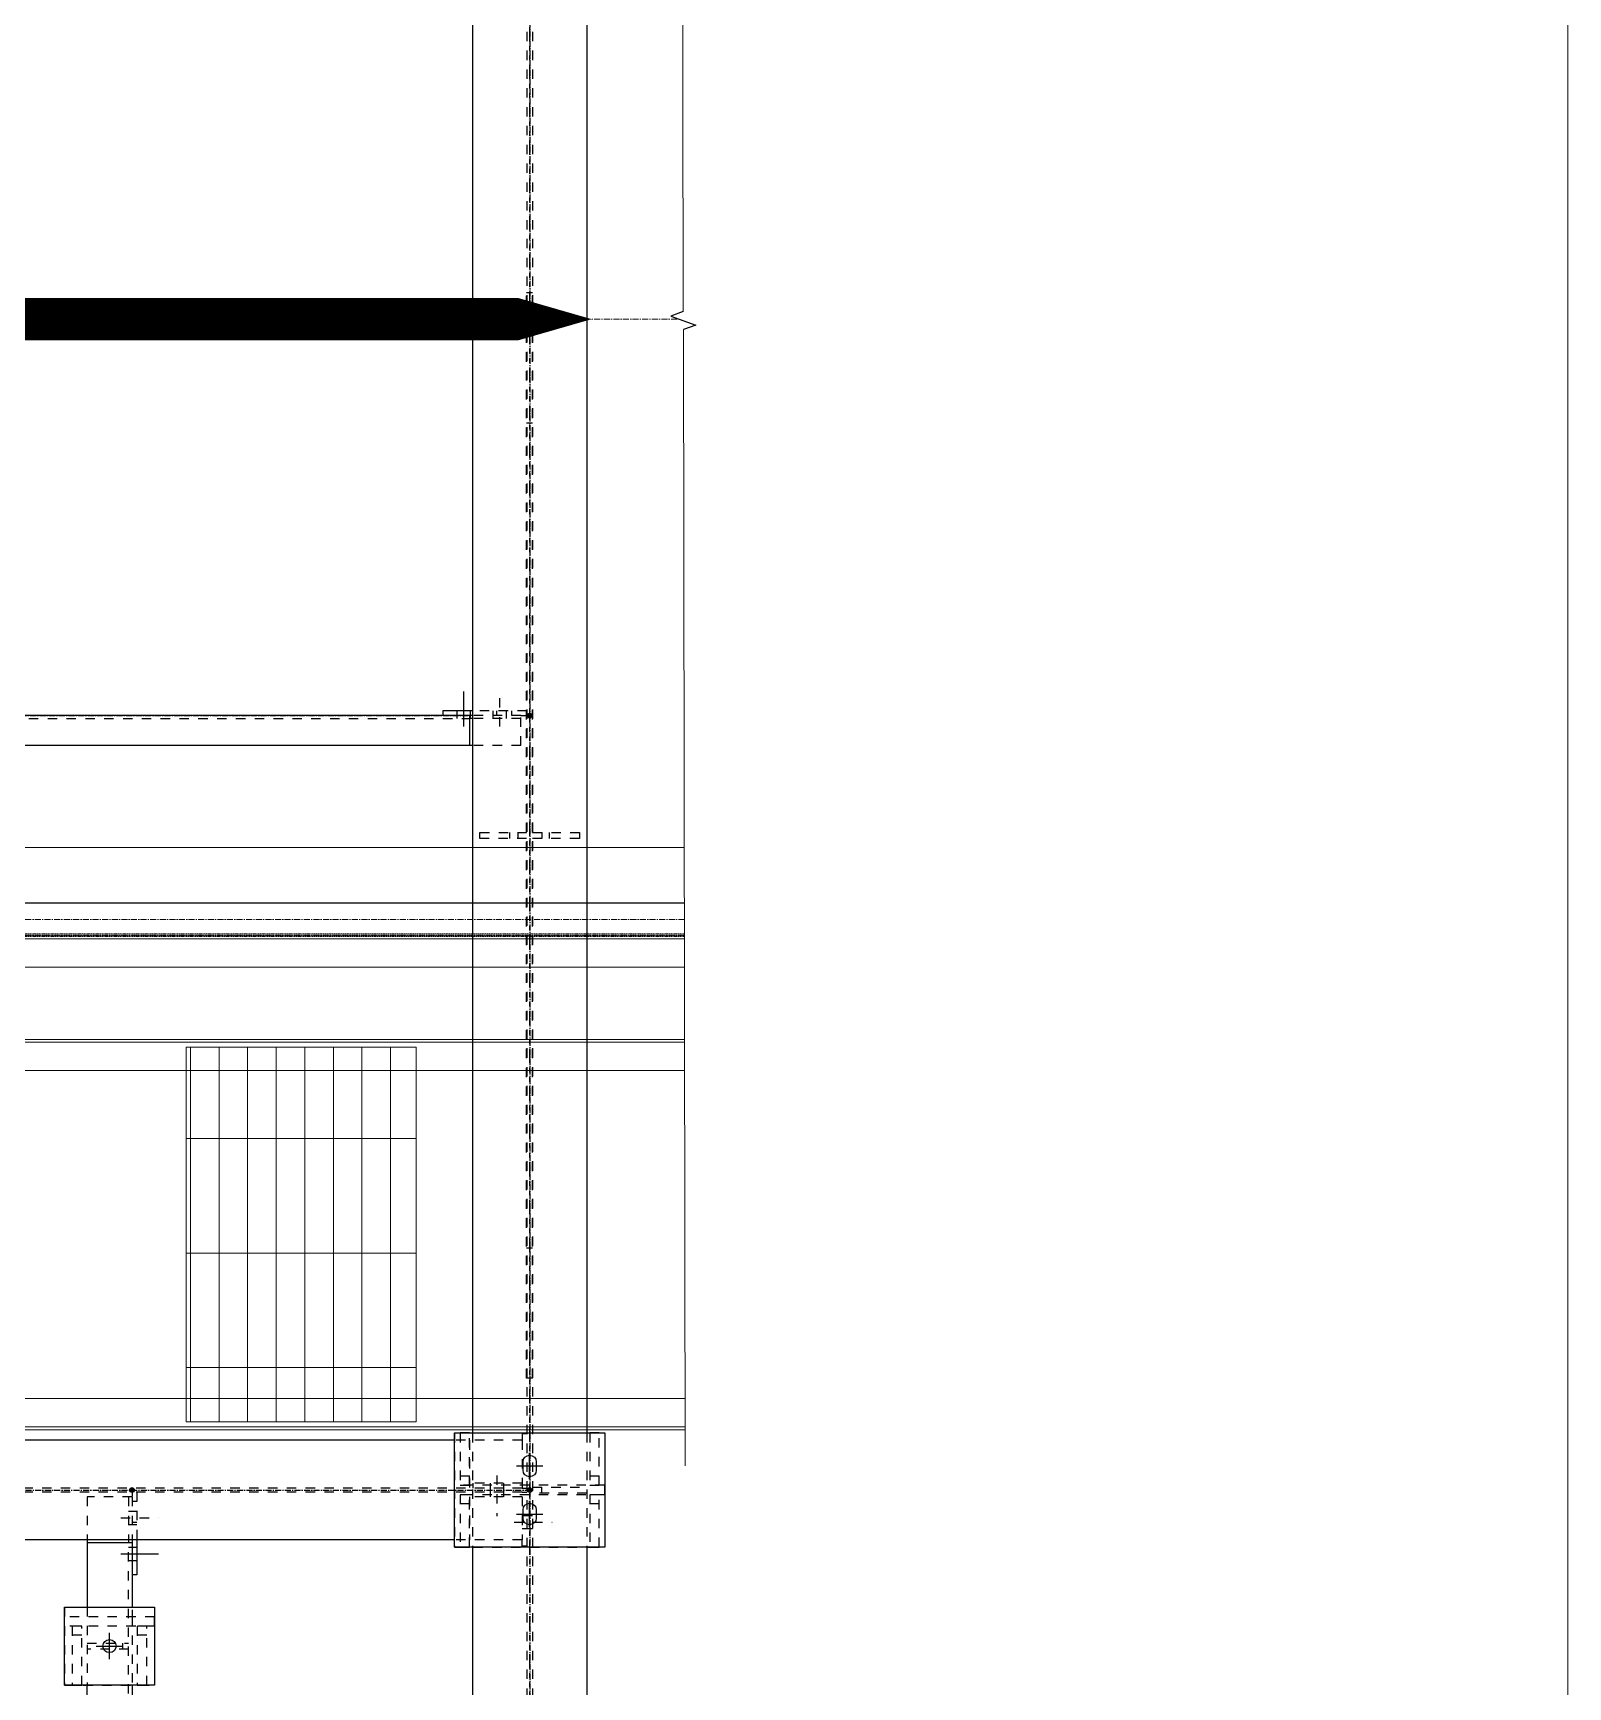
# Model space of a CAD drawing. Header units: inches. Extents: x 209270 to 234360, y -180214 to -150194.
# Drawn here: x 231163 to 234360, y -164412 to -160968 of the extents above; entities that cross this region are included whole.
import ezdxf

# ---------------------------------------------------------------- set-up
doc = ezdxf.new("R2010")
doc.units = ezdxf.units.IN
doc.header["$LTSCALE"] = 10
doc.header["$MEASUREMENT"] = 0
for name, pattern in [('CENTER', [2, 1.25, -0.25, 0.25, -0.25]), ('DXK_LINE_DOT2', [3.9198, 1.9599, -1.9599]), ('DXK_LINE_DOT5', [7.8785, 2.979, -0.9799, 0.9799, -0.9799, 0.9799, -0.9799]), ('HIDDEN', [0.375, 0.25, -0.125])]:
    doc.linetypes.add(name, pattern=pattern)
for name, color, linetype in [('_STR_0', 2, 'Continuous'), ('_STR_1', 2, 'Continuous'), ('_STR_2', 2, 'Continuous'), ('_STR_4', 2, 'Continuous')]:
    doc.layers.add(name, color=color, linetype=linetype)
for name, color, linetype, lineweight in [('All Bought', 110, 'Continuous', 9), ('AM_VIEWS', 1, 'Continuous', 0), ('Belt', 4, 'Continuous', 9), ('CEN', 1, 'CENTER', 9), ('DIM', 42, 'Continuous', 13), ('HIDDEN', 3, 'HIDDEN', 9), ('MAIN OBJECT', 2, 'Continuous', 18)]:
    doc.layers.add(name, color=color, linetype=linetype, lineweight=lineweight)

# ---------------------------------------------------------------- blocks, each defined once
blk = doc.blocks.new('A$C89229f85')
at = {"layer": 'DIM'}
blk.add_lwpolyline([(0, 0, 0, 312.5, 0), (-542.2, 0, 125, 125, 0), (-2572.9, 0, 125, 125, 0)], format="xyseb", dxfattribs=at)
blk = doc.blocks.new('A$Cdc69ee36')
h = blk.add_hatch()
h.set_pattern_fill('GRATE', color=256, scale=75, angle=90)
h.set_pattern_definition([(89.999995, (-345791.23, -616422.02), (-59.53125, 5.6e-06), []), (179.999995, (-345791.23, -616422.02), (-2e-05, -238.125), [])])
h.paths.add_polyline_path([(-479.1, -1), (0, -1), (0, 779), (-479.1, 779)])
blk.add_lwpolyline([(-479.1, -1), (0, -1), (0, 779), (-479.1, 779)], close=True)
blk = doc.blocks.new('GridLine-116860372-116904 - 114867')
at = {"layer": '_STR_2', "linetype": 'DXK_LINE_DOT5'}
blk.add_line((232197.6, -167130.5), (232197.6, -151923.3), dxfattribs=at)
blk = doc.blocks.new('Part-116860372-115040 - 114867')
at = {"layer": '_STR_4', "linetype": 'Continuous'}
for points in [[(230947.6, -162394.2, -1), (230947.6, -162384.2, -1)], [(232197.6, -162394.2, -1), (232197.6, -162384.2, -1)]]:
    blk.add_hatch(color=256, dxfattribs=at).paths.add_polyline_path(points)
at = {"layer": '_STR_1', "linetype": 'DXK_LINE_DOT2'}
for p, q in [((230961.1, -162451.7), (230961.1, -162389.2)), ((231037.1, -162389.2), (230961.1, -162389.2)), ((231030.8, -162395.4), (230961.1, -162395.4)), ((231037.1, -162395.4), (232072.6, -162395.4)), ((232179.2, -162389.2), (232072.6, -162389.2)), ((232179.2, -162395.4), (232078.8, -162395.4)), ((232179.2, -162451.7), (232179.2, -162389.2)), ((231030.8, -162451.7), (230961.1, -162451.7)), ((232179.2, -162451.7), (232078.8, -162451.7))]:
    blk.add_line(p, q, dxfattribs=at)
at = {"layer": '_STR_2', "linetype": 'Continuous'}
for p, q in [((231030.8, -162395.4), (231037.1, -162395.4)), ((232072.6, -162389.2), (231037.1, -162389.2)), ((231037.1, -162389.2), (231037.1, -162451.7)), ((232072.6, -162389.2), (232072.6, -162451.7)), ((232078.8, -162395.4), (232072.6, -162395.4)), ((232078.8, -162451.7), (231030.8, -162451.7))]:
    blk.add_line(p, q, dxfattribs=at)
at = {"layer": '_STR_4', "linetype": 'CENTER'}
for p, q in [((230947.6, -162389.2), (230961.1, -162389.2)), ((231037.1, -162389.2), (232072.6, -162389.2)), ((232179.2, -162389.2), (232197.6, -162389.2))]:
    blk.add_line(p, q, dxfattribs=at)
at = {"layer": '_STR_4', "linetype": 'Continuous'}
for centre in [(230947.6, -162389.2), (232197.6, -162389.2)]:
    blk.add_circle(centre, 5, dxfattribs=at)
blk = doc.blocks.new('Part-116860372-114997 - 114867')
at = {"layer": '_STR_4', "linetype": 'Continuous'}
blk.add_hatch(color=256, dxfattribs=at).paths.add_polyline_path([(232197.6, -164006.7, -1), (232197.6, -163996.7, -1)])
at = {"layer": '_STR_1', "linetype": 'DXK_LINE_DOT2'}
for p, q in [((232181.7, -163898.1), (232041.3, -163898.1)), ((232072.6, -163898.1), (232072.6, -164105.2)), ((232181.7, -163898.1), (232181.7, -164105.2)), ((232181.7, -163997.5), (228610.1, -163997.5)), ((232181.7, -164005.9), (228610.1, -164005.9)), ((232181.7, -164105.2), (232041.3, -164105.2))]:
    blk.add_line(p, q, dxfattribs=at)
at = {"layer": '_STR_2', "linetype": 'Continuous'}
for p, q in [((232041.3, -163898.1), (230982.5, -163898.1)), ((232041.3, -164105.2), (230982.5, -164105.2))]:
    blk.add_line(p, q, dxfattribs=at)
at = {"layer": '_STR_4', "linetype": 'CENTER'}
blk.add_line((228447.6, -164001.7), (232197.6, -164001.7), dxfattribs=at)
at = {"layer": '_STR_4', "linetype": 'Continuous'}
blk.add_circle((232197.6, -164001.7), 5, dxfattribs=at)
blk = doc.blocks.new('Part-116860372-115005 - 114867')
at = {"layer": '_STR_1', "linetype": 'DXK_LINE_DOT2'}
for p, q in [((232191.7, -158613.4), (232191.7, -166631.7)), ((232203.4, -158613.4), (232203.4, -166631.7)), ((232078.8, -163882.9), (232078.8, -164120.4)), ((232316.3, -163882.9), (232316.3, -164120.4))]:
    blk.add_line(p, q, dxfattribs=at)
at = {"layer": '_STR_2', "linetype": 'Continuous'}
for p, q in [((232078.8, -160895.4), (232078.8, -163882.9)), ((232316.3, -160895.4), (232316.3, -163882.9)), ((232078.8, -164120.4), (232078.8, -166001.7)), ((232316.3, -164120.4), (232316.3, -166631.7))]:
    blk.add_line(p, q, dxfattribs=at)
at = {"layer": '_STR_4', "linetype": 'CENTER'}
blk.add_line((232197.6, -158264.2), (232197.6, -167014.2), dxfattribs=at)
blk = doc.blocks.new('Part-116860372-115418 - 114867')
at = {"layer": '_STR_1', "linetype": 'DXK_LINE_DOT2'}
for p, q in [((232079.2, -164015.9), (232079.2, -164005.9)), ((232181.7, -164015.9), (232079.2, -164015.9)), ((232181.7, -164005.9), (232191.7, -164005.9)), ((232181.7, -164118.4), (232181.7, -164105.2)), ((232191.7, -164118.4), (232181.7, -164118.4))]:
    blk.add_line(p, q, dxfattribs=at)
blk = doc.blocks.new('Part-116860372-115101 - 114867')
at = {"layer": '_STR_4', "linetype": 'Continuous'}
for points in [[(231369.4, -164006.7, -1), (231369.4, -163996.7, -1)], [(231369.4, -165769.2, -1), (231369.4, -165759.2, -1)]]:
    blk.add_hatch(color=256, dxfattribs=at).paths.add_polyline_path(points)
at = {"layer": '_STR_1', "linetype": 'DXK_LINE_DOT2'}
for p, q in [((231369.4, -164015.9), (231275.7, -164015.9)), ((231275.7, -164015.9), (231275.7, -164111.5)), ((231362.3, -164015.9), (231362.3, -164105.2)), ((231369.4, -164015.9), (231369.4, -164265.4)), ((231362.3, -165757.9), (231362.3, -164111.5)), ((231275.7, -164245.4), (231275.7, -164407.9)), ((231369.4, -164265.4), (231369.4, -164407.9))]:
    blk.add_line(p, q, dxfattribs=at)
at = {"layer": '_STR_2', "linetype": 'Continuous'}
for p, q in [((231275.7, -164105.2), (231275.7, -164245.4)), ((231369.4, -164111.5), (231275.7, -164111.5)), ((231362.3, -164105.2), (231362.3, -164111.5)), ((231369.4, -164111.5), (231369.4, -164245.4)), ((231275.7, -165757.9), (231275.7, -164407.9)), ((231369.4, -164407.9), (231369.4, -165757.9)), ((231369.4, -165757.9), (231275.7, -165757.9))]:
    blk.add_line(p, q, dxfattribs=at)
at = {"layer": '_STR_4', "linetype": 'CENTER'}
for p, q in [((231369.4, -164001.7), (231369.4, -164015.9)), ((231369.4, -164407.9), (231369.4, -165764.2))]:
    blk.add_line(p, q, dxfattribs=at)
at = {"layer": '_STR_4', "linetype": 'Continuous'}
for centre in [(231369.4, -164001.7), (231369.4, -165764.2)]:
    blk.add_circle(centre, 5, dxfattribs=at)
blk = doc.blocks.new('Part-116860372-115820 - 114867')
at = {"layer": '_STR_1', "linetype": 'DXK_LINE_DOT2'}
for p, q in [((232191.7, -162379.2), (232078.8, -162379.2)), ((232129.2, -162389.2), (232129.2, -162379.2)), ((232160.5, -162389.2), (232160.5, -162379.2)), ((232191.7, -162379.2), (232191.7, -162389.2))]:
    blk.add_line(p, q, dxfattribs=at)
at = {"layer": '_STR_2', "linetype": 'Continuous'}
for p, q in [((232078.8, -162379.2), (232016.7, -162379.2)), ((232016.7, -162379.2), (232016.7, -162389.2)), ((232078.8, -162389.2), (232072.6, -162389.2))]:
    blk.add_line(p, q, dxfattribs=at)
blk = doc.blocks.new('Bolt-116860372-115420 - 114867')
at = {"layer": '_STR_1', "linetype": 'DXK_LINE_DOT2'}
for p, q in [((232129.2, -163971.2), (232129.2, -164056.2)), ((232115.4, -163987.5), (232115.4, -163997.5)), ((232115.4, -163997.5), (232115.4, -164005.9)), ((232115.4, -164005.9), (232115.4, -164015.9)), ((232142.9, -163987.5), (232142.9, -163997.5)), ((232142.9, -163997.5), (232142.9, -164005.9)), ((232142.9, -164005.9), (232142.9, -164015.9))]:
    blk.add_line(p, q, dxfattribs=at)
blk = doc.blocks.new('Part-116860372-150361 - 114867')
at = {"layer": '_STR_1', "linetype": 'DXK_LINE_DOT2'}
for p, q in [((231275.7, -164320.4), (231362.3, -164320.4)), ((231349.9, -164320.4), (231349.9, -164332.9)), ((231362.3, -164332.9), (231275.7, -164332.9))]:
    blk.add_line(p, q, dxfattribs=at)
blk = doc.blocks.new('Part-116860372-116657 - 114867')
at = {"layer": '_STR_1', "linetype": 'DXK_LINE_DOT2'}
for p, q in [((232052.6, -163882.9), (232052.6, -163991.7)), ((232072.6, -163882.9), (232052.6, -163882.9)), ((232072.6, -163991.7), (232072.6, -163882.9)), ((232072.6, -163972.9), (232052.6, -163972.9)), ((232052.6, -163991.7), (232072.6, -163991.7))]:
    blk.add_line(p, q, dxfattribs=at)
blk = doc.blocks.new('Part-116860372-116655 - 114867')
at = {"layer": '_STR_1', "linetype": 'DXK_LINE_DOT2'}
for p, q in [((232353.8, -163991.6), (232041.3, -163991.7)), ((232041.3, -164011.7), (232041.3, -163991.7)), ((232353.8, -164011.6), (232041.3, -164011.7)), ((232353.8, -164011.6), (232353.8, -163991.6))]:
    blk.add_line(p, q, dxfattribs=at)
blk = doc.blocks.new('Part-116860372-116735 - 114867')
at = {"layer": '_STR_1', "linetype": 'DXK_LINE_DOT2'}
for p, q in [((231228.8, -164245.4), (231228.8, -164265.4)), ((231228.8, -164245.4), (231416.3, -164245.4)), ((231416.3, -164245.4), (231416.3, -164265.4)), ((231228.8, -164285.4), (231228.8, -164407.9)), ((231416.3, -164285.4), (231416.3, -164407.9)), ((231228.8, -164407.9), (231416.3, -164407.9))]:
    blk.add_line(p, q, dxfattribs=at)
blk = doc.blocks.new('Part-116860372-115419 - 114867')
at = {"layer": '_STR_1', "linetype": 'DXK_LINE_DOT2'}
for p, q in [((232191.7, -163885), (232181.7, -163885)), ((232181.7, -163885), (232181.7, -163898.1)), ((232181.7, -163987.5), (232079.2, -163987.5)), ((232079.2, -163987.5), (232079.2, -163997.5)), ((232181.7, -163997.5), (232191.7, -163997.5))]:
    blk.add_line(p, q, dxfattribs=at)
blk = doc.blocks.new('Bolt-116860372-115421 - 114867')
at = {"layer": '_STR_1', "linetype": 'DXK_LINE_DOT2'}
for p, q in [((232181.7, -164054.6), (232191.7, -164054.6)), ((232191.7, -164054.6), (232203.4, -164054.6)), ((232165.4, -164068.4), (232244.2, -164068.4)), ((232181.7, -164082.1), (232191.7, -164082.1)), ((232191.7, -164082.1), (232203.4, -164082.1))]:
    blk.add_line(p, q, dxfattribs=at)
blk = doc.blocks.new('Part-116860372-116656 - 114867')
at = {"layer": '_STR_2', "linetype": 'Continuous'}
for p, q in [((232041.3, -164120.4), (232041.3, -163882.9)), ((232041.3, -163882.9), (232353.8, -163882.9)), ((232353.8, -163882.9), (232353.8, -164120.4)), ((232353.8, -164120.4), (232041.3, -164120.4))]:
    blk.add_line(p, q, dxfattribs=at)
blk = doc.blocks.new('Part-116860372-116660 - 114867')
at = {"layer": '_STR_1', "linetype": 'DXK_LINE_DOT2'}
for p, q in [((232322.6, -163882.9), (232322.6, -163991.6)), ((232342.6, -163882.9), (232322.6, -163882.9)), ((232342.6, -163991.6), (232342.6, -163882.9)), ((232342.6, -163972.9), (232322.6, -163972.9)), ((232322.6, -163991.6), (232342.6, -163991.6))]:
    blk.add_line(p, q, dxfattribs=at)
blk = doc.blocks.new('Bolt-116860372-115821 - 114867')
at = {"layer": '_STR_1', "linetype": 'DXK_LINE_DOT2'}
for p, q in [((232135.5, -162411.7), (232135.5, -162339.2)), ((232121.7, -162389.2), (232121.7, -162379.2)), ((232121.7, -162395.4), (232121.7, -162389.2)), ((232149.2, -162389.2), (232149.2, -162379.2)), ((232149.2, -162395.4), (232149.2, -162389.2))]:
    blk.add_line(p, q, dxfattribs=at)
at = {"layer": '_STR_2', "linetype": 'Continuous'}
for p, q in [((232060.5, -162411.7), (232060.5, -162339.2)), ((232046.7, -162389.2), (232046.7, -162379.2)), ((232046.7, -162395.4), (232046.7, -162389.2)), ((232074.2, -162389.2), (232074.2, -162379.2)), ((232074.2, -162395.4), (232074.2, -162389.2))]:
    blk.add_line(p, q, dxfattribs=at)
blk = doc.blocks.new('Part-116860372-115837 - 114867')
at = {"layer": '_STR_1', "linetype": 'DXK_LINE_DOT2'}
for p, q in [((231379.4, -164005.9), (231379.4, -164105.2)), ((231369.4, -164024.6), (231379.4, -164024.6)), ((231369.4, -164068.4), (231379.4, -164068.4))]:
    blk.add_line(p, q, dxfattribs=at)
at = {"layer": '_STR_2', "linetype": 'Continuous'}
for p, q in [((231369.4, -164105.2), (231369.4, -164111.5)), ((231379.4, -164105.2), (231379.4, -164178.3)), ((231379.4, -164178.3), (231369.4, -164178.3))]:
    blk.add_line(p, q, dxfattribs=at)
blk = doc.blocks.new('Bolt-116860372-115838 - 114867')
at = {"layer": '_STR_1', "linetype": 'DXK_LINE_DOT2'}
for p, q in [((231362.3, -164045.8), (231369.4, -164045.8)), ((231369.4, -164045.8), (231379.4, -164045.8)), ((231346.1, -164059.6), (231424.8, -164059.6)), ((231362.3, -164073.3), (231369.4, -164073.3)), ((231369.4, -164073.3), (231379.4, -164073.3))]:
    blk.add_line(p, q, dxfattribs=at)
at = {"layer": '_STR_2', "linetype": 'Continuous'}
for p, q in [((231362.3, -164120.8), (231369.4, -164120.8)), ((231369.4, -164120.8), (231379.4, -164120.8)), ((231346.1, -164134.6), (231424.8, -164134.6)), ((231362.3, -164148.3), (231369.4, -164148.3)), ((231369.4, -164148.3), (231379.4, -164148.3))]:
    blk.add_line(p, q, dxfattribs=at)
blk = doc.blocks.new('Bolt-116860372-116738 - 114867')
at = {"layer": '_STR_2', "linetype": 'Continuous'}
for p, q in [((231295.1, -164326.6), (231350.1, -164326.6)), ((231322.6, -164354.1), (231322.6, -164299.1))]:
    blk.add_line(p, q, dxfattribs=at)
blk.add_circle((231322.6, -164326.6), 13.7, dxfattribs=at)
blk = doc.blocks.new('Part-116860372-116736 - 114867')
at = {"layer": '_STR_1', "linetype": 'DXK_LINE_DOT2'}
for p, q in [((231265.1, -164285.4), (231245.1, -164285.4)), ((231245.1, -164285.4), (231245.1, -164407.9)), ((231265.1, -164407.9), (231265.1, -164285.4)), ((231265.1, -164304.1), (231245.1, -164304.1)), ((231245.1, -164407.9), (231265.1, -164407.9))]:
    blk.add_line(p, q, dxfattribs=at)
blk = doc.blocks.new('Part-116860372-156481 - 114867')
at = {"layer": '_STR_1', "linetype": 'DXK_LINE_DOT2'}
for p, q in [((232094, -162645.3), (232094, -162632.8)), ((232094, -162632.8), (232191.3, -162632.8)), ((232156.5, -162645.3), (232156.5, -162632.8)), ((232172.6, -162632.8), (232172.6, -162645.3)), ((232191.3, -162645.3), (232094, -162645.3))]:
    blk.add_line(p, q, dxfattribs=at)
blk = doc.blocks.new('Part-116860372-116658 - 114867')
at = {"layer": '_STR_1', "linetype": 'DXK_LINE_DOT2'}
for p, q in [((232041.3, -163882.9), (232041.3, -164120.4)), ((232041.3, -163882.9), (232353.8, -163882.9)), ((232353.8, -163882.9), (232353.8, -164120.4)), ((232041.3, -164120.4), (232353.8, -164120.4))]:
    blk.add_line(p, q, dxfattribs=at)
blk = doc.blocks.new('Part-116860372-116659 - 114867')
at = {"layer": '_STR_1', "linetype": 'DXK_LINE_DOT2'}
for p, q in [((232072.6, -164011.7), (232052.6, -164011.7)), ((232052.6, -164011.7), (232052.6, -164120.4)), ((232072.6, -164120.4), (232072.6, -164011.7)), ((232072.6, -164030.4), (232052.6, -164030.4)), ((232052.6, -164120.4), (232072.6, -164120.4))]:
    blk.add_line(p, q, dxfattribs=at)
blk = doc.blocks.new('Part-116860372-116661 - 114867')
at = {"layer": '_STR_1', "linetype": 'DXK_LINE_DOT2'}
for p, q in [((232342.6, -164011.7), (232322.6, -164011.7)), ((232322.6, -164011.7), (232322.6, -164120.4)), ((232342.6, -164120.4), (232342.6, -164011.7)), ((232342.6, -164030.4), (232322.6, -164030.4)), ((232322.6, -164120.4), (232342.6, -164120.4))]:
    blk.add_line(p, q, dxfattribs=at)
blk = doc.blocks.new('Bolt-116860372-116662 - 114867')
at = {"layer": '_STR_2', "linetype": 'Continuous'}
for p, q in [((232183.8, -163942.9), (232184.8, -163937.6)), ((232183.8, -163960.4), (232183.8, -163942.9)), ((232184.8, -163937.6), (232187.8, -163933.2)), ((232187.8, -163933.2), (232192.3, -163930.2)), ((232192.3, -163930.2), (232197.5, -163929.1)), ((232197.5, -163979.1), (232197.5, -163924.1)), ((232197.5, -163929.1), (232197.5, -163929.1)), ((232197.5, -163929.1), (232202.8, -163930.2)), ((232202.8, -163930.2), (232207.3, -163933.2)), ((232207.3, -163933.2), (232210.2, -163937.6)), ((232210.2, -163937.6), (232211.3, -163942.9)), ((232211.3, -163942.9), (232211.3, -163960.4)), ((232170, -163951.6), (232225, -163951.6)), ((232184.8, -163965.6), (232183.8, -163960.4)), ((232187.8, -163970.1), (232184.8, -163965.6)), ((232192.3, -163973.1), (232187.8, -163970.1)), ((232197.5, -163974.1), (232192.3, -163973.1)), ((232202.8, -163973.1), (232197.5, -163974.1)), ((232197.5, -163974.1), (232197.5, -163974.1)), ((232207.3, -163970.1), (232202.8, -163973.1)), ((232210.2, -163965.6), (232207.3, -163970.1)), ((232211.3, -163960.4), (232210.2, -163965.6)), ((232170, -164051.6), (232225, -164051.6)), ((232183.8, -164042.9), (232184.8, -164037.6)), ((232183.8, -164060.4), (232183.8, -164042.9)), ((232184.8, -164037.6), (232187.8, -164033.2)), ((232187.8, -164033.2), (232192.3, -164030.2)), ((232192.3, -164030.2), (232197.5, -164029.1)), ((232197.5, -164079.1), (232197.5, -164024.1)), ((232197.5, -164029.1), (232197.5, -164029.1)), ((232197.5, -164029.1), (232202.8, -164030.2)), ((232202.8, -164030.2), (232207.2, -164033.2)), ((232207.2, -164033.2), (232210.2, -164037.6)), ((232210.2, -164037.6), (232211.3, -164042.9)), ((232211.3, -164042.9), (232211.3, -164060.4)), ((232184.8, -164065.6), (232183.8, -164060.4)), ((232187.8, -164070.1), (232184.8, -164065.6)), ((232192.3, -164073.1), (232187.8, -164070.1)), ((232197.5, -164074.1), (232192.3, -164073.1)), ((232202.8, -164073.1), (232197.5, -164074.1)), ((232197.5, -164074.1), (232197.5, -164074.1)), ((232207.2, -164070.1), (232202.8, -164073.1)), ((232210.2, -164065.6), (232207.2, -164070.1)), ((232211.3, -164060.4), (232210.2, -164065.6))]:
    blk.add_line(p, q, dxfattribs=at)
blk = doc.blocks.new('Part-116860372-116733 - 114867')
at = {"layer": '_STR_1', "linetype": 'DXK_LINE_DOT2'}
for p, q in [((231228.8, -164285.4), (231228.8, -164265.4)), ((231416.3, -164265.4), (231228.8, -164265.4)), ((231416.3, -164285.4), (231228.8, -164285.4)), ((231416.3, -164285.4), (231416.3, -164265.4))]:
    blk.add_line(p, q, dxfattribs=at)
blk = doc.blocks.new('Part-116860372-116734 - 114867')
at = {"layer": '_STR_2', "linetype": 'Continuous'}
for p, q in [((231228.8, -164407.9), (231228.8, -164245.4)), ((231228.8, -164245.4), (231416.3, -164245.4)), ((231416.3, -164245.4), (231416.3, -164407.9)), ((231416.3, -164407.9), (231228.8, -164407.9))]:
    blk.add_line(p, q, dxfattribs=at)
blk = doc.blocks.new('Part-116860372-116737 - 114867')
at = {"layer": '_STR_1', "linetype": 'DXK_LINE_DOT2'}
for p, q in [((231400.1, -164285.4), (231380.1, -164285.4)), ((231380.1, -164285.4), (231380.1, -164407.9)), ((231400.1, -164407.9), (231400.1, -164285.4)), ((231400.1, -164304.1), (231380.1, -164304.1)), ((231380.1, -164407.9), (231400.1, -164407.9))]:
    blk.add_line(p, q, dxfattribs=at)
blk = doc.blocks.new('Part-116860372-156480 - 114867')
at = {"layer": '_STR_1', "linetype": 'DXK_LINE_DOT2'}
for p, q in [((232203.8, -161509.1), (232191.3, -161509.1)), ((232191.3, -163769), (232191.3, -161509.1)), ((232203.8, -163769), (232203.8, -161509.1)), ((232203.8, -161780.2), (232191.3, -161780.2)), ((232191.3, -163497.7), (232203.8, -163497.7)), ((232203.8, -163769), (232191.3, -163769))]:
    blk.add_line(p, q, dxfattribs=at)
blk = doc.blocks.new('Part-116860372-150363 - 114867')
at = {"layer": '_STR_1', "linetype": 'DXK_LINE_DOT2'}
for p, q in [((232203.4, -163995.4), (232316.3, -163995.4)), ((232316.3, -164007.9), (232203.4, -164007.9)), ((232222.2, -163995.4), (232222.2, -164007.9))]:
    blk.add_line(p, q, dxfattribs=at)
blk = doc.blocks.new('Part-116860372-156482 - 114867')
at = {"layer": '_STR_1', "linetype": 'DXK_LINE_DOT2'}
for p, q in [((232203.8, -162632.8), (232301.1, -162632.8)), ((232222.6, -162632.8), (232222.6, -162645.3)), ((232238.6, -162645.3), (232238.6, -162632.8)), ((232301.1, -162632.8), (232301.1, -162645.3)), ((232301.1, -162645.3), (232203.8, -162645.3))]:
    blk.add_line(p, q, dxfattribs=at)

msp = doc.modelspace()

# ---------------------------------------------------------------- linework, layer by layer
for p, q in [((232517.5, -161547.9, 8677319974), (232491.8, -161557.4, 8677319974)), ((232491.8, -161557.4, 8677319974), (232543.3, -161576, 8677319974)), ((232543.3, -161576, 8677319974), (232517.6, -161585.4, 8677319974))]:
    msp.add_line(p, q)
at = {"layer": 'AM_VIEWS'}
msp.add_lwpolyline([(209270.3, -150194), (234359.8, -150194), (234359.8, -180214.3), (209270.3, -180214.3)], close=True, dxfattribs=at)
at = {"layer": 'Belt'}
msp.add_line((232519.4, -162663.7, 0), (219599.9, -162663.7, 0), dxfattribs=at)
at = {"layer": 'CEN'}
for p, q in [((220011.9, -161563.7), (232509.3, -161563.7)), ((232519.7, -162813.7), (221148.1, -162813.7)), ((228886.8, -162846.2), (232519.8, -162846.2)), ((228886.8, -162846.2), (232519.8, -162846.2)), ((232519.8, -162846.2), (229065, -162846.2))]:
    msp.add_line(p, q, dxfattribs=at)
at = {"layer": 'HIDDEN'}
for p, q in [((232519.8, -162847.6, 7050750846.7), (221148.1, -162847.6, 7050750846.7)), ((232519.8, -162843.3, 8564264015.9), (229065, -162843.3, 8676235979.2)), ((232519.8, -162849, 8564263700.2), (229065, -162849, 8676235979.2))]:
    msp.add_line(p, q, dxfattribs=at)
at = {"layer": 'MAIN OBJECT'}
for p, q in [((232519.6, -162778.7), (221148.1, -162778.7)), ((232519.6, -162779.6), (229065, -162779.6)), ((232519.8, -162853.7), (221148.1, -162853.7)), ((232519.9, -162912.8), (229065, -162912.8)), ((232520.1, -163063.7), (228511.9, -163063.7, 0.8)), ((232520.1, -163069.2), (228511.9, -163069.2, 0.8)), ((232520.2, -163128.2), (228511.9, -163128.2, 0.8)), ((232521.4, -163811), (228511.9, -163811, 0.8)), ((232521.5, -163870), (228511.9, -163870, 0.8)), ((232521.5, -163876), (228511.9, -163876, 0.8))]:
    msp.add_line(p, q, dxfattribs=at)
at = {"layer": 'MAIN OBJECT', "linetype": 'Continuous'}
for points, elevation in [([(232513.5, -159182.4), (232517.5, -161547.9)], 8681001246.1), ([(232517.6, -161585.4), (232521.6, -163951)], 8677319974)]:
    msp.add_lwpolyline(points, dxfattribs=dict(at, elevation=elevation))

# ---------------------------------------------------------------- block references
at = {"xscale": 0.7000000000000001, "yscale": 0.7000000000000001, "zscale": 0.7000000000000001}
msp.add_blockref('A$C89229f85', (232326.7, -161563.7), dxfattribs=at)
at = {"layer": '_STR_0', "zscale": 0.8}
for name in ['GridLine-116860372-116904 - 114867', 'Part-116860372-115005 - 114867', 'Part-116860372-156480 - 114867', 'Bolt-116860372-115821 - 114867', 'Part-116860372-115040 - 114867', 'Part-116860372-115820 - 114867', 'Part-116860372-156481 - 114867', 'Part-116860372-156482 - 114867', 'Part-116860372-114997 - 114867', 'Part-116860372-116656 - 114867', 'Part-116860372-116658 - 114867', 'Part-116860372-116657 - 114867', 'Part-116860372-115419 - 114867', 'Part-116860372-116660 - 114867', 'Bolt-116860372-116662 - 114867', 'Bolt-116860372-115420 - 114867', 'Part-116860372-115101 - 114867', 'Part-116860372-115837 - 114867', 'Part-116860372-116655 - 114867', 'Part-116860372-116659 - 114867', 'Part-116860372-115418 - 114867', 'Part-116860372-150363 - 114867', 'Part-116860372-116661 - 114867', 'Bolt-116860372-115838 - 114867', 'Bolt-116860372-115421 - 114867', 'Part-116860372-116735 - 114867', 'Part-116860372-116734 - 114867', 'Part-116860372-116733 - 114867', 'Part-116860372-116736 - 114867', 'Part-116860372-116737 - 114867', 'Part-116860372-150361 - 114867', 'Bolt-116860372-116738 - 114867']:
    msp.add_blockref(name, (0, 0), dxfattribs=at)
at = {"layer": 'All Bought', "xscale": -1}
msp.add_blockref('A$Cdc69ee36', (231482.4, -163858.6, 293016688.1), dxfattribs=at)

doc.saveas('drawing.dxf')
